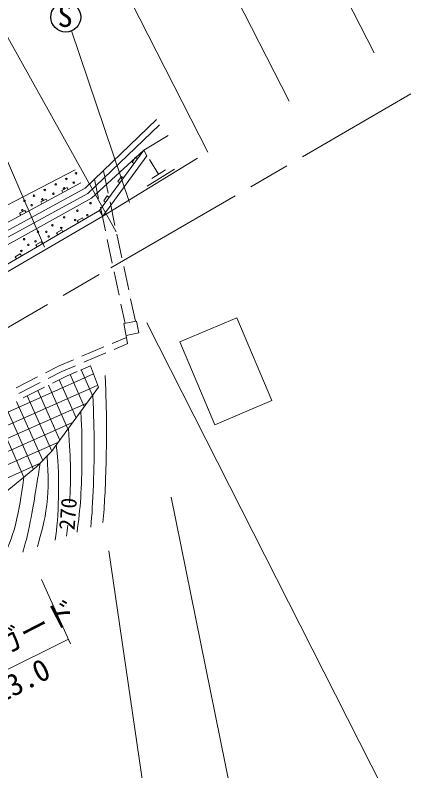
# Model space of a CAD drawing. Units: millimetres, scale not verified. Extents: x 40000 to 680000, y 20000 to 380000.
# Drawn here: x 247618 to 282259, y 256001 to 319041 of the extents above; entities that cross this region are included whole.
import ezdxf
from ezdxf.enums import TextEntityAlignment as Align

# ---------------------------------------------------------------- set-up
doc = ezdxf.new("R2010")
doc.units = ezdxf.units.MM
doc.header["$LTSCALE"] = 1000
doc.linetypes.add('CHAIN', pattern=[18.5, 12, -1.5, 3.5, -1.5])
for name, color, linetype, lineweight in [('M-BGD', 7, 'Continuous', 13), ('M-BMK', 2, 'CHAIN', 13), ('M-STR-HTXT', 7, 'Continuous', 13)]:
    doc.layers.add(name, color=color, linetype=linetype, lineweight=lineweight)
doc.styles.add('ＭＳ ゴシック', font='')
doc.styles.get('ＭＳ ゴシック').set_extended_font_data('MS Gothic')

msp = doc.modelspace()

# ---------------------------------------------------------------- linework, layer by layer
at = {"layer": 'M-BGD'}
for p, q in [((270517, 311861), (264114, 324398)), ((277612, 315893), (274445, 322095)), ((250062, 299697), (241331, 319927)), ((263703, 307602), (257300, 320140)), ((257166, 303407), (252332, 317726)), ((259435, 310324), (253456, 304596)), ((259685, 309891), (253705, 304162)), ((258357, 307767), (260402, 309010)), ((258357, 307767), (253993, 303785)), ((258357, 307767), (254663, 302735)), ((258633, 307292), (258357, 307767)), ((254940, 302260), (258633, 307292)), ((254940, 302260), (262849, 307099)), ((257680, 307183), (257384, 306780)), ((257841, 307065), (257680, 307183)), ((257384, 306780), (257546, 306662)), ((259600, 305774), (258840, 306984)), ((252637, 306144), (240663, 299935)), ((255389, 304187), (254990, 306066)), ((260927, 306178), (258651, 304764)), ((260169, 306128), (259032, 305421)), ((254586, 303743), (254244, 305351)), ((256497, 305571), (256201, 305168)), ((256201, 305168), (256362, 305050)), ((256658, 305453), (256497, 305571)), ((253113, 305041), (236464, 296093)), ((251961, 304649), (251521, 304412)), ((252056, 304473), (251961, 304649)), ((251521, 304412), (251615, 304236)), ((255313, 303959), (255018, 303556)), ((255475, 303840), (255313, 303959)), ((221115, 285568), (253993, 303785)), ((250199, 303702), (249759, 303465)), ((249759, 303465), (249853, 303289)), ((250294, 303526), (250199, 303702)), ((255018, 303556), (255179, 303437)), ((255961, 301497), (255545, 303453)), ((248438, 302755), (247997, 302519)), ((248532, 302579), (248438, 302755)), ((254940, 302260), (254663, 302735)), ((255157, 301053), (254742, 303009)), ((247997, 302519), (248092, 302342)), ((253241, 302139), (252808, 301888)), ((253341, 301966), (253241, 302139)), ((252808, 301888), (252909, 301715)), ((251512, 301134), (251079, 300883)), ((251079, 300883), (251180, 300710)), ((251612, 300961), (251512, 301134)), ((256533, 298807), (256117, 300763)), ((249783, 300129), (249350, 299877)), ((249883, 299956), (249783, 300129)), ((255729, 298363), (255313, 300320)), ((249350, 299877), (249451, 299704)), ((248054, 299123), (247621, 298872)), ((247621, 298872), (247722, 298699)), ((248154, 298950), (248054, 299123)), ((256301, 295673), (255885, 297630)), ((257104, 296117), (256689, 298073)), ((257660, 293505), (257260, 295384)), ((256799, 293332), (256457, 294940)), ((261376, 291789), (266138, 293801)), ((269058, 286888), (266138, 293801)), ((257761, 293525), (256685, 293309)), ((256685, 293309), (256921, 292135)), ((257761, 293525), (257958, 292548)), ((257958, 292548), (256881, 292331)), ((256915, 292163), (255725, 291659)), ((256921, 292135), (257017, 291653)), ((255035, 291367), (253193, 290588)), ((257020, 291642), (255887, 291163)), ((264297, 284877), (261376, 291789)), ((255196, 290871), (253354, 290092)), ((252502, 290296), (251312, 289793)), ((251312, 289793), (250150, 289204)), ((252664, 289800), (251531, 289321)), ((253904, 289781), (253076, 289431)), ((253128, 289453), (254077, 287314)), ((253904, 289781), (254582, 288003)), ((254161, 289108), (244115, 284647)), ((249481, 288865), (247697, 287961)), ((251531, 289321), (250377, 288736)), ((251972, 288964), (250740, 288343)), ((252800, 289314), (251972, 288964)), ((252206, 289063), (253396, 286384)), ((254517, 288172), (239047, 281302)), ((249708, 288397), (247924, 287493)), ((250412, 288177), (252034, 284523)), ((251306, 288628), (252715, 285454)), ((250070, 288005), (248285, 287105)), ((249518, 287727), (251353, 283593)), ((254582, 288003), (250650, 282632)), ((248624, 287276), (250672, 282663)), ((264297, 284877), (269058, 286888)), ((253609, 286675), (224410, 273707)), ((246836, 286374), (249157, 281146)), ((247730, 286825), (249924, 281883)), ((245942, 285923), (248354, 280491)), ((252423, 285054), (221623, 271375)), ((251236, 283432), (219434, 269309)), ((249707, 281659), (217901, 267534))]:
    msp.add_line(p, q, dxfattribs=at)
for points in [[(177312, 271581), (179275, 271914), (181206, 272348), (212179, 281607), (220231, 286241), (220492, 286390), (220487, 286399), (225093, 289134), (253456, 304596)], [(253705, 304162), (225340, 288699), (220200, 285647), (212377, 281145), (181333, 271864), (179372, 271423), (177383, 271086)], [(254663, 302735), (229110, 287877), (222071, 283899), (213516, 278854), (213025, 278688)], [(254940, 302260), (229383, 287400), (222346, 283423), (213746, 278351), (212827, 278040)], [(250650, 282632), (249409, 281352), (246481, 278962), (243809, 276295), (241868, 274827), (238492, 270965), (234794, 269517), (232029, 270340)]]:
    msp.add_lwpolyline(points, dxfattribs=at)
at = {"layer": 'M-BGD', "lineweight": 25}
msp.add_circle((251851, 318880), 1250, dxfattribs=at)
at = {"layer": 'M-BGD'}
for centre in [(252708, 305849), (251903, 305372), (252516, 305067), (250094, 304455), (251012, 304924), (251711, 304590), (249189, 303974), (250820, 304142), (248405, 303554), (248997, 303192), (249902, 303673), (253915, 303354), (248214, 302772), (252824, 302728), (251718, 302166), (252632, 301945), (253657, 302354), (250734, 301512), (251470, 301289), (249528, 300971), (250219, 300967), (248379, 300352), (249326, 300179), (250427, 300575), (248732, 299880), (248143, 299371)]:
    msp.add_circle(centre, 65.2, dxfattribs=at)
for points in [[(255151, 288974), (255274, 285469), (255281, 284473), (255210, 281590), (255160, 279542), (255087, 278211), (254957, 276710)], [(254108, 287356), (254248, 283819), (254269, 282786), (254159, 279861), (254104, 278420), (254041, 277374), (253947, 276338)], [(253094, 285971), (253216, 284201), (253193, 283663), (253196, 282184), (253199, 279553), (253061, 277875), (252793, 275914)], [(251052, 283192), (251271, 281194), (251252, 280515), (251230, 278797), (251212, 277381), (251124, 276281), (250966, 275241)], [(250295, 282266), (250403, 280406), (250422, 279778), (250260, 278196), (250115, 276774), (249784, 275888), (249488, 274697)], [(249705, 281657), (249285, 278961), (249179, 278225), (248729, 276047), (248586, 275354), (248419, 274786), (248259, 274245)], [(248354, 280491), (248086, 278617), (247999, 278062), (247638, 276532), (247361, 275357), (246953, 274593), (246657, 273656)]]:
    msp.add_open_spline(points, degree=3, knots=[0, 0, 0, 0, 1, 1, 1, 2, 2, 2, 2], dxfattribs=at)
for points in [[(252067, 284568), (252269, 281696), (252309, 280610), (252168, 278370)], [(252022, 276501), (251991, 276182), (251956, 275881), (251919, 275592)]]:
    msp.add_open_spline(points, degree=3, dxfattribs=at)
at = {"layer": 'M-BMK'}
msp.add_lwpolyline([(176972, 258553), (179437, 258767), (182615, 259254), (185632, 259924), (188630, 260830), (191492, 261866), (194219, 263072), (197412, 264676), (201698, 267056), (214152, 274156), (239924, 288902), (255612, 297948), (280675, 312464)], dxfattribs=at)
at = {"layer": 'M-STR-HTXT'}
for p, q in [((256072, 300972), (240809, 328223)), ((285598, 240269), (258609, 293362)), ((260662, 278832), (269280, 236258)), ((255433, 274361), (260251, 241542)), ((249828, 271977), (252247, 266607)), ((252070, 267000), (240337, 261127))]:
    msp.add_line(p, q, dxfattribs=at)

# ---------------------------------------------------------------- texts
at = {"layer": 'M-BGD', "style": 'ＭＳ ゴシック'}
msp.add_text('S', height=1833, dxfattribs=at).set_placement((251172, 317507), align=Align.BOTTOM_LEFT)
msp.add_text('270', height=1320, rotation=85.498, dxfattribs=at).set_placement((252027, 277441), align=Align.MIDDLE_CENTER)
at = {"layer": 'M-STR-HTXT', "style": 'ＭＳ ゴシック'}
for s, p in [('ストンガード', (239876, 261461)), ('L=13.0', (244343, 259940))]:
    msp.add_text(s, height=1833, rotation=27.184, dxfattribs=at).set_placement(p, align=Align.BOTTOM_LEFT)

doc.saveas('drawing.dxf')
